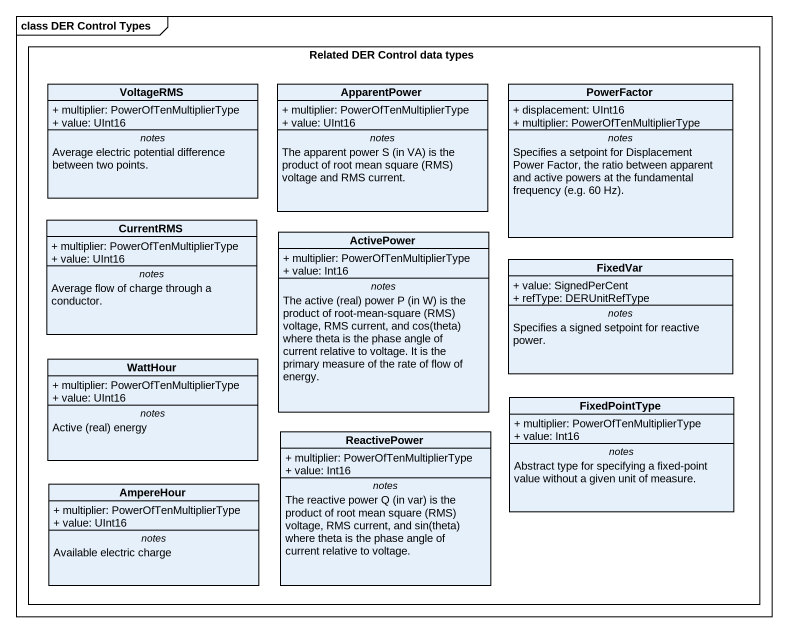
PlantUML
@startuml
mainframe class DER Control Types
hide circle
hide empty members
skinparam classAttributeIconSize 0
rectangle "Related DER Control data types" as Related_DER_Control_data {
  class VoltageRMS {
    + multiplier: PowerOfTenMultiplierType
    + value: UInt16
    -- notes --
    Average electric potential difference between two points.
  }
  class ApparentPower {
    + multiplier: PowerOfTenMultiplierType
    + value: UInt16
    -- notes --
    {field} The apparent power S (in VA) is the product of root mean square (RMS) voltage and RMS current.
  }
  class PowerFactor {
    + displacement: UInt16
    + multiplier: PowerOfTenMultiplierType
    -- notes --
    {field} Specifies a setpoint for Displacement Power Factor, the ratio between apparent and active powers at the fundamental frequency (e.g. 60 Hz).
  }
  class CurrentRMS {
    + multiplier: PowerOfTenMultiplierType
    + value: UInt16
    -- notes --
    Average flow of charge through a conductor.
  }
  class ActivePower {
    + multiplier: PowerOfTenMultiplierType
    + value: Int16
    -- notes --
    {field} The active (real) power P (in W) is the product of root-mean-square (RMS) voltage, RMS current, and cos(theta) where theta is the phase angle of current relative to voltage. It is the primary measure of the rate of flow of energy.
  }
  class FixedVar {
    + value: SignedPerCent
    + refType: DERUnitRefType
    -- notes --
    Specifies a signed setpoint for reactive power.
  }
  class WattHour {
    + multiplier: PowerOfTenMultiplierType
    + value: UInt16
    -- notes --
    {field} Active (real) energy
  }
  class FixedPointType {
    + multiplier: PowerOfTenMultiplierType
    + value: Int16
    -- notes --
    Abstract type for specifying a fixed-point value without a given unit of measure.
  }
  class ReactivePower {
    + multiplier: PowerOfTenMultiplierType
    + value: Int16
    -- notes --
    {field} The reactive power Q (in var) is the product of root mean square (RMS) voltage, RMS current, and sin(theta) where theta is the phase angle of current relative to voltage.
  }
  class AmpereHour {
    + multiplier: PowerOfTenMultiplierType
    + value: UInt16
    -- notes --
    Available electric charge
  }
}
@enduml
